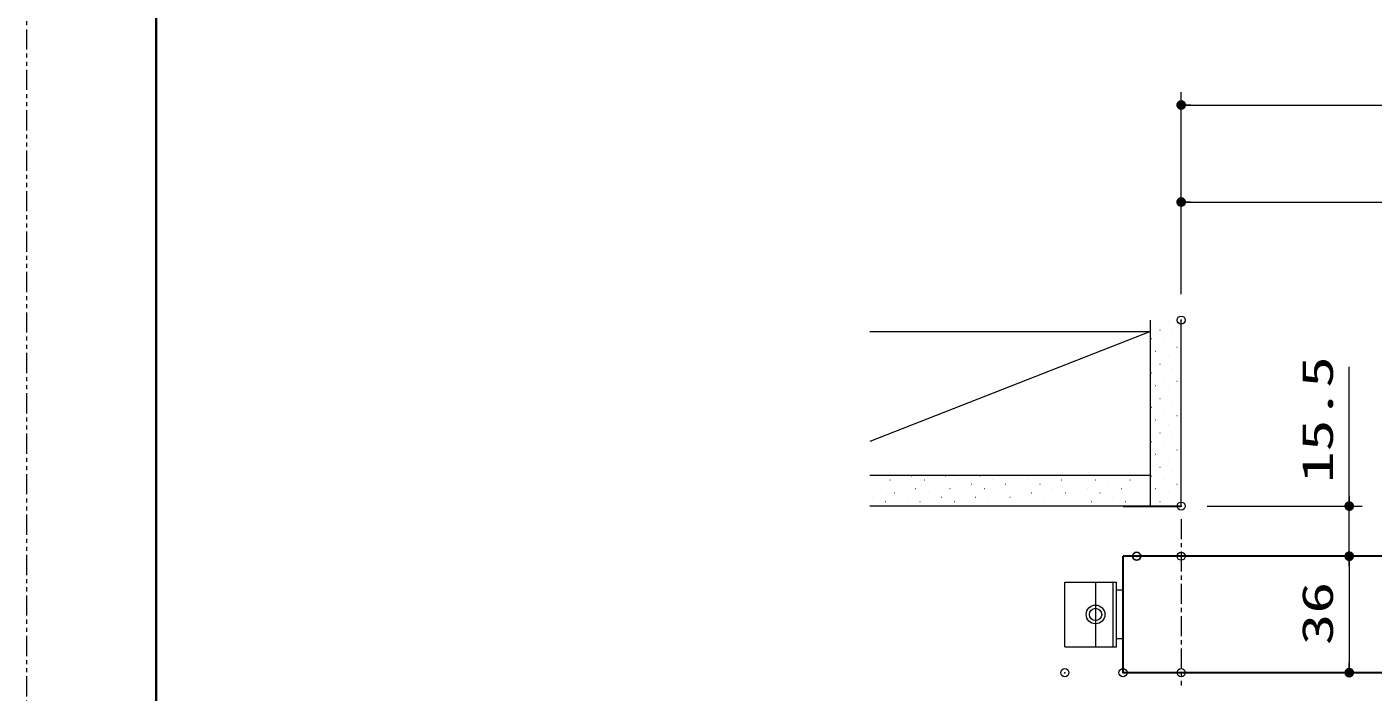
# Model space of a CAD drawing. Units: millimetres, scale not verified. Extents: x -1306 to 1306, y -607 to 607.
# Drawn here: x -1293 to -876.4, y -330.1 to -124.5 of the extents above; entities that cross this region are included whole.
import ezdxf
from ezdxf.enums import TextEntityAlignment as Align

# ---------------------------------------------------------------- set-up
doc = ezdxf.new("R2010")
doc.units = ezdxf.units.MM
doc.header["$LTSCALE"] = 5
doc.header["$PDMODE"] = 32
doc.header["$PDSIZE"] = 2.5
doc.linetypes.add('USER2', pattern=[2.5, 1.25, -0.25, 0.25, -0.25, 0.25, -0.25])
doc.linetypes.add('USER3', pattern=[2, 1.25, -0.25, 0.25, -0.25])
for name, color, linetype, lineweight in [('0-1_線(黄)', 2, 'Continuous', 15), ('0-3_ハッチング', 6, 'Continuous', 9), ('0-4_線(白)', 7, 'Continuous', 30), ('0-5_線(水)', 4, 'Continuous', 9), ('0-6_寸法線', 3, 'Continuous', 13), ('0-7_0', 3, 'Continuous', 25), ('0-8_DEFPOINTS', 7, 'Continuous', 5), ('0-9_陰線', 1, 'USER2', 9), ('0-A_中心線', 3, 'USER3', 9), ('0-F_図面枠', 7, 'Continuous', 35)]:
    doc.layers.add(name, color=color, linetype=linetype, lineweight=lineweight)
doc.layers.add('0-C__0-0_FRAME20', color=4, linetype='Continuous')
doc.styles.add('ＭＳ ゴシック', font='')
doc.styles.get('ＭＳ ゴシック').set_extended_font_data('MS Gothic')

# ---------------------------------------------------------------- blocks, each defined once
blk = doc.blocks.new('_DOT')
at = {"layer": '0-7_0'}
blk.add_line((-2.5, 0), (-5, 0), dxfattribs=at)
for points in [[(0, 0), (-2.5, 0), (-2.48, 0.313)], [(0, 0), (-2.48, -0.313), (-2.5, 0)], [(0, 0), (-2.48, 0.313), (-2.421, 0.622)], [(0, 0), (-2.421, -0.622), (-2.48, -0.313)], [(0, 0), (-2.421, 0.622), (-2.324, 0.92)], [(0, 0), (-2.324, -0.92), (-2.421, -0.622)], [(0, 0), (-2.324, 0.92), (-2.191, 1.204)], [(0, 0), (-2.191, -1.204), (-2.324, -0.92)], [(0, 0), (-2.191, 1.204), (-2.023, 1.469)], [(0, 0), (-2.023, -1.469), (-2.191, -1.204)], [(0, 0), (-2.023, 1.469), (-1.822, 1.711)], [(0, 0), (-1.822, -1.711), (-2.023, -1.469)], [(0, 0), (-1.822, 1.711), (-1.594, 1.926)], [(0, 0), (-1.594, -1.926), (-1.822, -1.711)], [(0, 0), (-1.594, 1.926), (-1.34, 2.111)], [(0, 0), (-1.34, -2.111), (-1.594, -1.926)], [(0, 0), (-1.34, 2.111), (-1.064, 2.262)], [(0, 0), (-1.064, -2.262), (-1.34, -2.111)], [(0, 0), (-1.064, 2.262), (-0.773, 2.378)], [(0, 0), (-0.773, -2.378), (-1.064, -2.262)], [(0, 0), (-0.773, 2.378), (-0.468, 2.456)], [(0, 0), (-0.468, -2.456), (-0.773, -2.378)], [(0, 0), (-0.468, 2.456), (-0.157, 2.495)], [(0, 0), (-0.157, -2.495), (-0.468, -2.456)], [(0, 0), (-0.157, 2.495), (0.157, 2.495)], [(0, 0), (0.157, -2.495), (-0.157, -2.495)], [(0, 0), (0.157, 2.495), (0.468, 2.456)], [(0, 0), (0.468, 2.456), (0.773, 2.378)], [(0, 0), (0.773, 2.378), (1.064, 2.262)], [(0, 0), (1.064, 2.262), (1.34, 2.111)], [(0, 0), (1.34, 2.111), (1.594, 1.926)], [(0, 0), (1.594, 1.926), (1.822, 1.711)], [(0, 0), (1.822, 1.711), (2.023, 1.469)], [(0, 0), (2.023, 1.469), (2.191, 1.204)], [(0, 0), (2.191, 1.204), (2.324, 0.92)], [(0, 0), (2.324, 0.92), (2.421, 0.622)], [(0, 0), (2.421, 0.622), (2.48, 0.313)], [(0, 0), (2.48, 0.313), (2.5, 0)], [(0, 0), (0.468, -2.456), (0.157, -2.495)], [(0, 0), (0.773, -2.378), (0.468, -2.456)], [(0, 0), (1.064, -2.262), (0.773, -2.378)], [(0, 0), (1.34, -2.111), (1.064, -2.262)], [(0, 0), (1.594, -1.926), (1.34, -2.111)], [(0, 0), (1.822, -1.711), (1.594, -1.926)], [(0, 0), (2.023, -1.469), (1.822, -1.711)], [(0, 0), (2.191, -1.204), (2.023, -1.469)], [(0, 0), (2.324, -0.92), (2.191, -1.204)], [(0, 0), (2.421, -0.622), (2.324, -0.92)], [(0, 0), (2.48, -0.313), (2.421, -0.622)], [(0, 0), (2.5, 0), (2.48, -0.313)]]:
    blk.add_solid(points, dxfattribs=at)

msp = doc.modelspace()

# ---------------------------------------------------------------- linework, layer by layer
at = {"layer": '0-1_線(黄)'}
for p, q in [((-945.321, -272.642), (-945.321, -215.142)), ((-935.821, -272.642), (-935.821, -215.142)), ((-945.321, -263.142), (-1032.159, -263.142)), ((-935.821, -272.642), (-1032.159, -272.642))]:
    msp.add_line(p, q, dxfattribs=at)
msp.add_lwpolyline([(-1032.159, -218.642), (-945.321, -218.642), (-1032.159, -252.697)], dxfattribs=at)
at = {"layer": '0-3_ハッチング'}
for p, q in [((-939.766, -215.507), (-939.716, -215.507)), ((-942.417, -218.159), (-942.367, -218.159)), ((-938.44, -219.485), (-938.39, -219.485)), ((-945.069, -220.811), (-945.019, -220.811)), ((-943.743, -224.788), (-943.693, -224.788)), ((-941.092, -222.136), (-941.042, -222.136)), ((-937.114, -223.462), (-937.064, -223.462)), ((-942.417, -228.765), (-942.367, -228.765)), ((-939.766, -226.114), (-939.716, -226.114)), ((-945.069, -231.417), (-945.019, -231.417)), ((-941.092, -232.743), (-941.042, -232.743)), ((-938.44, -230.091), (-938.39, -230.091)), ((-943.743, -235.395), (-943.693, -235.395)), ((-939.766, -236.72), (-939.716, -236.72)), ((-937.114, -234.069), (-937.064, -234.069)), ((-942.417, -239.372), (-942.367, -239.372)), ((-938.44, -240.698), (-938.39, -240.698)), ((-945.069, -242.024), (-945.019, -242.024)), ((-941.092, -243.35), (-941.042, -243.35)), ((-937.114, -244.675), (-937.064, -244.675)), ((-943.743, -246.001), (-943.693, -246.001)), ((-939.766, -247.327), (-939.716, -247.327)), ((-945.069, -252.63), (-945.019, -252.63)), ((-942.417, -249.979), (-942.367, -249.979)), ((-941.092, -253.956), (-941.042, -253.956)), ((-938.44, -251.304), (-938.39, -251.304)), ((-943.743, -256.608), (-943.693, -256.608)), ((-939.766, -257.934), (-939.716, -257.934)), ((-937.114, -255.282), (-937.064, -255.282)), ((-942.417, -260.585), (-942.367, -260.585)), ((-938.44, -261.911), (-938.39, -261.911)), ((-1029.922, -263.237), (-1029.872, -263.237)), ((-1025.944, -264.563), (-1025.894, -264.563)), ((-1021.967, -265.889), (-1021.917, -265.889)), ((-1019.315, -263.237), (-1019.265, -263.237)), ((-1015.338, -264.563), (-1015.288, -264.563)), ((-1011.36, -265.889), (-1011.31, -265.889)), ((-1008.709, -263.237), (-1008.659, -263.237)), ((-1004.731, -264.563), (-1004.681, -264.563)), ((-1000.754, -265.889), (-1000.704, -265.889)), ((-998.102, -263.237), (-998.052, -263.237)), ((-994.125, -264.563), (-994.075, -264.563)), ((-990.147, -265.889), (-990.097, -265.889)), ((-987.496, -263.237), (-987.446, -263.237)), ((-983.518, -264.563), (-983.468, -264.563)), ((-979.541, -265.889), (-979.491, -265.889)), ((-976.889, -263.237), (-976.839, -263.237)), ((-972.911, -264.563), (-972.861, -264.563)), ((-968.934, -265.889), (-968.884, -265.889)), ((-966.282, -263.237), (-966.232, -263.237)), ((-962.305, -264.563), (-962.255, -264.563)), ((-958.327, -265.889), (-958.277, -265.889)), ((-955.676, -263.237), (-955.626, -263.237)), ((-951.698, -264.563), (-951.648, -264.563)), ((-947.721, -265.889), (-947.671, -265.889)), ((-945.069, -263.237), (-945.019, -263.237)), ((-941.092, -264.563), (-941.042, -264.563)), ((-937.114, -265.889), (-937.064, -265.889)), ((-1031.248, -269.866), (-1031.198, -269.866)), ((-1028.596, -267.214), (-1028.546, -267.214)), ((-1024.619, -268.54), (-1024.569, -268.54)), ((-1020.641, -269.866), (-1020.591, -269.866)), ((-1017.99, -267.214), (-1017.94, -267.214)), ((-1014.012, -268.54), (-1013.962, -268.54)), ((-1010.035, -269.866), (-1009.985, -269.866)), ((-1007.383, -267.214), (-1007.333, -267.214)), ((-1003.405, -268.54), (-1003.355, -268.54)), ((-999.428, -269.866), (-999.378, -269.866)), ((-996.776, -267.214), (-996.726, -267.214)), ((-992.799, -268.54), (-992.749, -268.54)), ((-988.821, -269.866), (-988.771, -269.866)), ((-986.17, -267.214), (-986.12, -267.214)), ((-982.192, -268.54), (-982.142, -268.54)), ((-978.215, -269.866), (-978.165, -269.866)), ((-975.563, -267.214), (-975.513, -267.214)), ((-971.586, -268.54), (-971.536, -268.54)), ((-967.608, -269.866), (-967.558, -269.866)), ((-964.957, -267.214), (-964.907, -267.214)), ((-960.979, -268.54), (-960.929, -268.54)), ((-957.002, -269.866), (-956.952, -269.866)), ((-954.35, -267.214), (-954.3, -267.214)), ((-950.372, -268.54), (-950.322, -268.54)), ((-946.395, -269.866), (-946.345, -269.866)), ((-943.743, -267.214), (-943.693, -267.214)), ((-939.766, -268.54), (-939.716, -268.54)), ((-1027.27, -271.192), (-1027.22, -271.192)), ((-1023.293, -272.518), (-1023.243, -272.518)), ((-1016.664, -271.192), (-1016.614, -271.192)), ((-1012.686, -272.518), (-1012.636, -272.518)), ((-1006.057, -271.192), (-1006.007, -271.192)), ((-1002.08, -272.518), (-1002.03, -272.518)), ((-995.451, -271.192), (-995.401, -271.192)), ((-991.473, -272.518), (-991.423, -272.518)), ((-984.844, -271.192), (-984.794, -271.192)), ((-980.866, -272.518), (-980.816, -272.518)), ((-974.237, -271.192), (-974.187, -271.192)), ((-970.26, -272.518), (-970.21, -272.518)), ((-963.631, -271.192), (-963.581, -271.192)), ((-959.653, -272.518), (-959.603, -272.518)), ((-953.024, -271.192), (-952.974, -271.192)), ((-949.047, -272.518), (-948.997, -272.518)), ((-942.417, -271.192), (-942.367, -271.192)), ((-938.44, -272.518), (-938.39, -272.518))]:
    msp.add_line(p, q, dxfattribs=at)
at = {"layer": '0-4_線(白)'}
for p, q in [((-953.821, -272.642), (-935.821, -272.642)), ((-953.821, -324.142), (-953.821, -288.142)), ((-757.819, -288.142), (-953.821, -288.142)), ((-757.819, -324.142), (-953.821, -324.142))]:
    msp.add_line(p, q, dxfattribs=at)
at = {"layer": '0-5_線(水)'}
for p, q in [((-971.821, -316.142), (-971.821, -296.142)), ((-971.821, -296.142), (-955.821, -296.142)), ((-962.321, -296.142), (-962.321, -316.142)), ((-956.821, -316.142), (-956.821, -296.142)), ((-955.821, -316.142), (-955.821, -296.142)), ((-953.821, -298.642), (-955.821, -298.642)), ((-971.821, -316.142), (-955.821, -316.142)), ((-953.821, -313.642), (-955.821, -313.642))]:
    msp.add_line(p, q, dxfattribs=at)
for radius in [2.9, 1.9]:
    msp.add_circle((-962.321, -306.142), radius, dxfattribs=at)
at = {"layer": '0-6_寸法線'}
for p, q in [((-935.821, -207.142), (-935.821, -144.642)), ((-932.821, -148.642), (-658.821, -148.642)), ((-935.821, -207.142), (-935.821, -174.642)), ((-932.821, -178.642), (-670.821, -178.642)), ((-883.821, -269.642), (-883.821, -229.595)), ((-927.821, -272.642), (-879.821, -272.642)), ((-883.821, -288.142), (-883.821, -272.642)), ((-927.821, -288.142), (-879.821, -288.142)), ((-927.821, -288.142), (-879.821, -288.142)), ((-883.821, -291.142), (-883.821, -294.142)), ((-883.821, -291.142), (-883.821, -321.142)), ((-927.821, -324.142), (-879.821, -324.142))]:
    msp.add_line(p, q, dxfattribs=at)
at = {"layer": '0-8_DEFPOINTS'}
for p in [(-935.821, -215.142), (-935.821, -272.642), (-935.821, -288.142), (-883.821, -288.142), (-971.821, -324.142), (-953.821, -324.142), (-935.821, -324.142), (-935.821, -324.142), (-883.821, -324.142)]:
    msp.add_point(p, dxfattribs=at)
at = {"layer": '0-9_陰線', "color": 4}
msp.add_line((-1292.964, -594), (-1292.964, 594), dxfattribs=at)
at = {"layer": '0-A_中心線'}
msp.add_line((-935.821, -276.642), (-935.821, -328.129), dxfattribs=at)
at = {"layer": '0-C__0-0_FRAME20'}
msp.add_point((-949.597, -288.142), dxfattribs=at)
at = {"layer": '0-F_図面枠'}
msp.add_lwpolyline([(-1252.964, -554), (347.036, -554), (347.036, 554), (-1252.964, 554)], close=True, dxfattribs=at)

# ---------------------------------------------------------------- block references
at = {"layer": '0-6_寸法線', "xscale": 0.6, "yscale": 0.6}
for p, rotation in [((-935.821, -148.642), 180), ((-935.821, -178.642), 180), ((-883.821, -272.642), 270), ((-883.821, -288.142), 90), ((-883.821, -288.142), 90), ((-883.821, -324.142), 270)]:
    msp.add_blockref('_DOT', p, dxfattribs=dict(at, rotation=rotation))

# ---------------------------------------------------------------- texts
at = {"layer": '0-6_寸法線', "style": 'ＭＳ ゴシック', "width": 1.5}
for s, p in [('15.5', (-885.971, -265.499)), ('36', (-885.971, -315.666))]:
    msp.add_text(s, height=9.604, rotation=90, dxfattribs=at).set_placement(p, align=Align.BOTTOM_LEFT)

doc.saveas('drawing.dxf')
